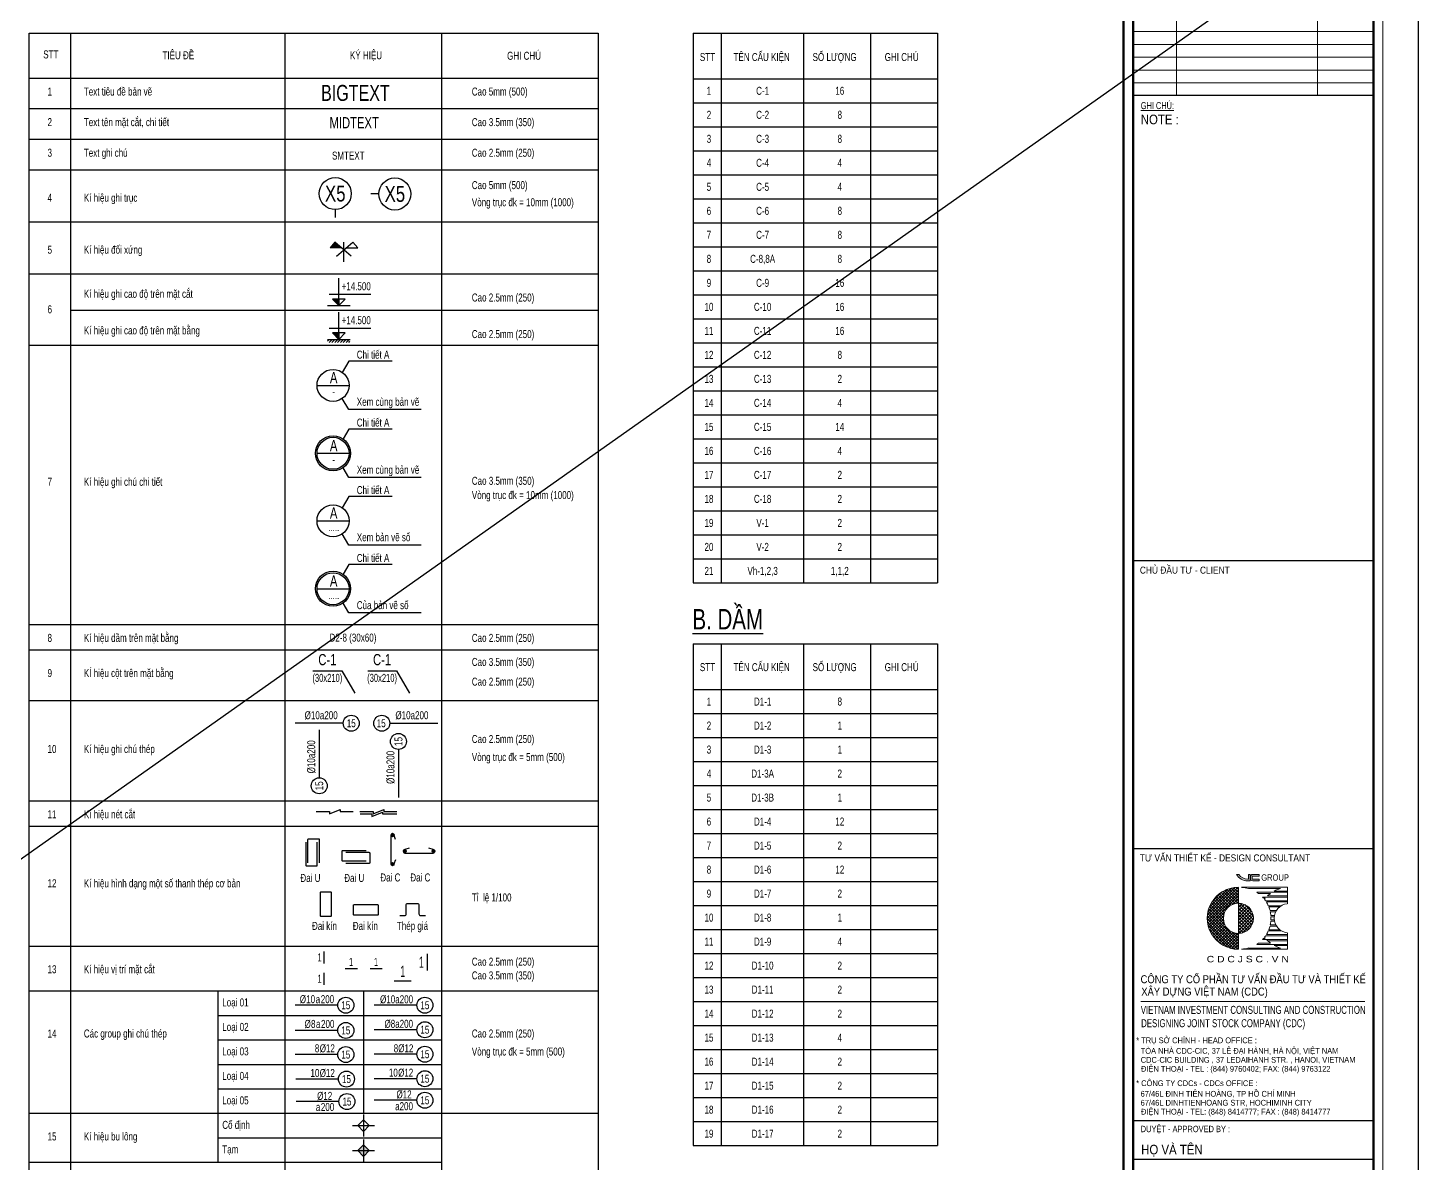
# Model space of a CAD drawing. Header units: inches. Extents: x -21470 to 62630, y -81050 to 4288.
# Drawn here: x 19204 to 62630, y -61969 to -26497 of the extents above; entities that cross this region are included whole.
import ezdxf
from ezdxf.enums import TextEntityAlignment as Align

# ---------------------------------------------------------------- set-up
doc = ezdxf.new("R2010")
doc.units = ezdxf.units.IN
doc.header["$MEASUREMENT"] = 0
doc.layers.get('DEFPOINTS').update_dxf_attribs({"color": 87})
for name, color, linetype in [('02.DIM', 8, 'Continuous'), ('03.BORDER', 3, 'Continuous'), ('03BORDER', 3, 'Continuous'), ('05.STEEL', 4, 'Continuous'), ('06.TEXT', 2, 'Continuous'), ('07.TEXTCOL', 3, 'Continuous'), ('08.TEXTBEAM', 2, 'Continuous'), ('10.HATCH', 9, 'Continuous'), ('11.NOTE', 8, 'Continuous'), ('14.STEELNUM', 2, 'Continuous'), ('2', 4, 'Continuous'), ('DIM', 1, 'Continuous'), ('KCS_CHI', 8, 'Continuous')]:
    doc.layers.add(name, color=color, linetype=linetype)
doc.layers.add('KCS_Plotter', color=11, linetype='Continuous', plot=False)
for name, color, linetype, lineweight in [('KHUNGTEN', 7, 'Continuous', 20), ('TEXT KHUNG', 7, 'Continuous', 20), ('TEXTCOL_SHAPE', 6, 'Continuous', 20)]:
    doc.layers.add(name, color=color, linetype=linetype, lineweight=lineweight)
doc.styles.add('ARIAL', font='arial.ttf', dxfattribs={"width": 0.6})
doc.styles.add('Arial_4', font='arial.ttf', dxfattribs={"width": 0.75, "height": 3})
doc.styles.add('BIGTEXT', font='arial.ttf', dxfattribs={"width": 0.8})
doc.styles.add('KCS_BIGTEXT', font='3t-unicode.shx', dxfattribs={"width": 0.75})
doc.styles.add('KT CDC', font='arial.ttf', dxfattribs={"width": 0.85, "height": 200})
doc.styles.add('SMTEXT', font='3t-unicode.shx', dxfattribs={"width": 0.75})

# ---------------------------------------------------------------- blocks, each defined once
blk = doc.blocks.new('_Axis name')
at = {"layer": '02.DIM'}
blk.add_line((0, 2.5), (0, 0), dxfattribs=at)
blk.add_circle((0, 7.5), 5, dxfattribs=at)
at = {"layer": '02.DIM', "style": 'BIGTEXT', "width": 0.75}
blk.add_attdef('.', text='', height=5, dxfattribs=at).set_placement((0, 7.5), align=Align.MIDDLE)
blk = doc.blocks.new('Mirror_Symbol')
at = {"layer": 'KCS_CHI'}
blk.add_hatch(color=7, dxfattribs=at).paths.add_polyline_path([(-40, 222), (-142, 309), (-216, 222)])
for p, q in [((-142, 309), (-216, 222)), ((-40, 222), (-216, 222)), ((116, 88), (-142, 309)), ((-116, 88), (142, 309)), ((40, 222), (216, 222)), ((142, 309), (216, 222))]:
    blk.add_line(p, q, dxfattribs=at)
at = {"layer": 'KCS_CHI', "color": 1}
blk.add_line((0, 0), (0, 309), dxfattribs=at)
blk = doc.blocks.new('GCC_01')
at = {"layer": '06.TEXT'}
blk.add_line((0, 0), (0, 375), dxfattribs=at)
at = {"layer": '06.TEXT', "style": 'KCS_BIGTEXT', "width": 0.6}
blk.add_attdef('1', text='', height=250, dxfattribs=at).set_placement((-83, 62), align=Align.RIGHT)
blk = doc.blocks.new('GCC_02')
at = {"layer": '06.TEXT'}
blk.add_line((-188, 0), (188, 0), dxfattribs=at)
at = {"layer": '06.TEXT', "style": 'KCS_BIGTEXT', "width": 0.6}
blk.add_attdef('1', text='', height=250, dxfattribs=at).set_placement((57, 83), align=Align.RIGHT)
blk = doc.blocks.new('OL')
at = {"layer": '03BORDER'}
blk.add_lwpolyline([(0, 0.86), (0.86, 0), (0, -0.86), (-0.86, 0)], close=True, dxfattribs=at)
at = {"layer": '2', "color": 1}
for p, q in [((-1.64, 0), (1.64, 0)), ((0, -1.64), (0, 1.64))]:
    blk.add_line(p, q, dxfattribs=at)
blk = doc.blocks.new('CDTA1')
at = {"layer": 'KHUNGTEN', "color": 6, "lineweight": 25}
blk.add_line((0, 90), (-75, 90), dxfattribs=at)
at = {"layer": 'KHUNGTEN', "color": 6, "style": 'KT CDC', "width": 0.85}
blk.add_text('CHỦ ĐẦU TƯ - CLIENT', height=2.2, dxfattribs=at).set_placement((-72.93, 86))
blk = doc.blocks.new('LOGOmoi')
at = {"layer": 'TEXT KHUNG'}
h = blk.add_hatch(color=1, dxfattribs=at)
h.paths.add_polyline_path([(1.46, 5.45), (1.26, 5.45), (1.26, 4.88), (1.21, 4.88, -0.237912), (0.06, 5.45), (-0.2, 5.45, 0.272847), (1.14, 4.66), (1.46, 4.66)])
h.paths.add_polyline_path([(2.59, 5.45), (1.8, 5.45, 0.414214), (1.54, 5.2), (1.54, 4.92, 0.414214), (1.8, 4.66), (2.59, 4.66), (2.59, 4.87), (1.8, 4.87, -0.414214), (1.74, 4.92), (1.74, 5.2, -0.414214), (1.8, 5.25), (2.59, 5.25)])
h = blk.add_hatch(dxfattribs=at)
h.set_pattern_fill('ANSI37', color=102, scale=2.293939, angle=360, style=0)
h.set_pattern_definition([(45, (-2844.4439, 636.61023), (-0.178426552, 0.178426553), []), (135, (-2844.4439, 636.61023), (-0.178426552, -0.178426553), [])])
edge = h.paths.add_edge_path()
edge.add_arc((0.02, 0), 1.87, 90, 270)
edge.add_line((0.02, -1.88), (0.02, -3.84))
edge.add_line((0.02, -3.84), (-0.17, -3.84))
edge.add_line((-0.17, -3.84), (-0.36, -3.83))
edge.add_line((-0.36, -3.83), (-0.55, -3.8))
edge.add_line((-0.55, -3.8), (-0.73, -3.77))
edge.add_line((-0.73, -3.77), (-0.92, -3.73))
edge.add_line((-0.92, -3.73), (-1.1, -3.68))
edge.add_line((-1.1, -3.68), (-1.28, -3.62))
edge.add_line((-1.28, -3.62), (-1.45, -3.55))
edge.add_line((-1.45, -3.55), (-1.63, -3.48))
edge.add_line((-1.63, -3.48), (-1.79, -3.39))
edge.add_line((-1.79, -3.39), (-1.96, -3.3))
edge.add_line((-1.96, -3.3), (-2.12, -3.2))
edge.add_line((-2.12, -3.2), (-2.27, -3.09))
edge.add_line((-2.27, -3.09), (-2.42, -2.97))
edge.add_line((-2.42, -2.97), (-2.56, -2.85))
edge.add_line((-2.56, -2.85), (-2.7, -2.72))
edge.add_line((-2.7, -2.72), (-2.83, -2.58))
edge.add_line((-2.83, -2.58), (-2.95, -2.44))
edge.add_line((-2.95, -2.44), (-3.07, -2.29))
edge.add_line((-3.07, -2.29), (-3.18, -2.14))
edge.add_line((-3.18, -2.14), (-3.28, -1.98))
edge.add_line((-3.28, -1.98), (-3.37, -1.81))
edge.add_line((-3.37, -1.81), (-3.46, -1.64))
edge.add_line((-3.46, -1.64), (-3.53, -1.47))
edge.add_line((-3.53, -1.47), (-3.6, -1.3))
edge.add_line((-3.6, -1.3), (-3.66, -1.12))
edge.add_line((-3.66, -1.12), (-3.71, -0.93))
edge.add_line((-3.71, -0.93), (-3.75, -0.75))
edge.add_line((-3.75, -0.75), (-3.79, -0.56))
edge.add_line((-3.79, -0.56), (-3.81, -0.38))
edge.add_line((-3.81, -0.38), (-3.82, -0.19))
edge.add_line((-3.82, -0.19), (-3.83, 0))
edge.add_line((-3.83, 0), (-3.82, 0.19))
edge.add_line((-3.82, 0.19), (-3.81, 0.38))
edge.add_line((-3.81, 0.38), (-3.79, 0.56))
edge.add_line((-3.79, 0.56), (-3.75, 0.75))
edge.add_line((-3.75, 0.75), (-3.71, 0.93))
edge.add_line((-3.71, 0.93), (-3.66, 1.12))
edge.add_line((-3.66, 1.12), (-3.6, 1.3))
edge.add_line((-3.6, 1.3), (-3.53, 1.47))
edge.add_line((-3.53, 1.47), (-3.46, 1.64))
edge.add_line((-3.46, 1.64), (-3.37, 1.81))
edge.add_line((-3.37, 1.81), (-3.28, 1.98))
edge.add_line((-3.28, 1.98), (-3.18, 2.14))
edge.add_line((-3.18, 2.14), (-3.07, 2.29))
edge.add_line((-3.07, 2.29), (-2.95, 2.44))
edge.add_line((-2.95, 2.44), (-2.83, 2.58))
edge.add_line((-2.83, 2.58), (-2.7, 2.72))
edge.add_line((-2.7, 2.72), (-2.56, 2.85))
edge.add_line((-2.56, 2.85), (-2.42, 2.97))
edge.add_line((-2.42, 2.97), (-2.27, 3.09))
edge.add_line((-2.27, 3.09), (-2.12, 3.2))
edge.add_line((-2.12, 3.2), (-1.96, 3.3))
edge.add_line((-1.96, 3.3), (-1.79, 3.39))
edge.add_line((-1.79, 3.39), (-1.63, 3.48))
edge.add_line((-1.63, 3.48), (-1.45, 3.55))
edge.add_line((-1.45, 3.55), (-1.28, 3.62))
edge.add_line((-1.28, 3.62), (-1.1, 3.68))
edge.add_line((-1.1, 3.68), (-0.92, 3.73))
edge.add_line((-0.92, 3.73), (-0.73, 3.77))
edge.add_line((-0.73, 3.77), (-0.55, 3.8))
edge.add_line((-0.55, 3.8), (-0.36, 3.83))
edge.add_line((-0.36, 3.83), (-0.17, 3.84))
edge.add_line((-0.17, 3.84), (0.02, 3.84))
edge.add_line((0.02, 3.84), (0.02, 1.87))
h = blk.add_hatch(dxfattribs=at)
h.set_pattern_fill('ANSI37', color=1, scale=2.293939, angle=360, style=0)
h.set_pattern_definition([(45, (-486.53502, -144.21504), (-0.20275745, 0.20275745), []), (135, (-486.53502, -144.21504), (-0.20275745, -0.20275745), [])])
h.paths.add_polyline_path([(0.02, 1.87), (0.02, -1.81), (0.02, -1.88, 0.414214), (1.89, 0, 0.414214)])
at = {"layer": 'TEXT KHUNG', "color": 102}
for p, q in [((0.02, 3.84), (0.02, -1.81)), ((0.42, 3.85), (6.1, 3.85)), ((1.28, 3.7), (5.24, 3.7)), ((6.1, 3.85), (6.1, 1.81)), ((2.3, 3.24), (6.1, 3.24)), ((2.51, 3.09), (4.01, 3.09)), ((3.03, 2.63), (6.1, 2.63)), ((3.16, 2.49), (3.36, 2.49)), ((3.4, 2.17), (6.1, 2.17)), ((3.49, 2.03), (6.1, 2.03)), ((3.64, 2.78), (6.1, 2.78)), ((4.47, 3.39), (6.1, 3.39)), ((3.74, 1.57), (5.37, 1.57)), ((3.8, 1.42), (5.15, 1.42)), ((3.95, 0.96), (4.75, 0.96)), ((3.98, 0.81), (4.66, 0.81)), ((4.05, 0.35), (4.51, 0.35)), ((4.06, 0.2), (4.49, 0.2)), ((3.74, -1.57), (5.37, -1.57)), ((3.8, -1.42), (5.15, -1.42)), ((3.95, -0.96), (4.75, -0.96)), ((3.98, -0.81), (4.66, -0.81)), ((4.05, -0.35), (4.51, -0.35)), ((4.06, -0.2), (4.49, -0.2)), ((0.02, -1.81), (0.02, -3.84)), ((2.3, -3.24), (6.1, -3.24)), ((2.51, -3.09), (4.01, -3.09)), ((3.03, -2.63), (6.1, -2.63)), ((3.16, -2.49), (3.36, -2.49)), ((3.4, -2.17), (6.1, -2.17)), ((3.49, -2.03), (6.1, -2.03)), ((3.64, -2.78), (6.1, -2.78)), ((4.47, -3.39), (6.1, -3.39)), ((6.1, -1.79), (6.1, -3.84)), ((0.01, -3.84), (0.02, -3.84)), ((0.42, -3.84), (6.1, -3.84)), ((1.28, -3.7), (5.24, -3.7))]:
    blk.add_line(p, q, dxfattribs=at)
at = {"layer": 'TEXT KHUNG', "color": 1}
for points in [[(1.46, 5.45), (1.26, 5.45), (1.26, 4.88), (1.21, 4.88, -0.237912), (0.06, 5.45), (-0.2, 5.45, 0.272847), (1.14, 4.66), (1.46, 4.66)], [(2.59, 5.45), (1.8, 5.45, 0.414214), (1.54, 5.2), (1.54, 4.92, 0.414214), (1.8, 4.66), (2.59, 4.66), (2.59, 4.87), (1.8, 4.87, -0.414214), (1.74, 4.92), (1.74, 5.2, -0.414214), (1.8, 5.25), (2.59, 5.25)]]:
    blk.add_lwpolyline(points, format="xyb", close=True, dxfattribs=at)
at = {"layer": 'TEXT KHUNG', "color": 102}
blk.add_circle((0.02, 0), 1.87, dxfattribs=at)
blk.add_arc((0, 0), 3.85, 89.7449, 270.2551, dxfattribs=at)
at = {"layer": 'TEXT KHUNG', "color": 112}
blk.add_ellipse((0.22, 0), major_axis=(-2.72, 2.72), ratio=1, start_param=-1.064136, end_param=-0.838054, dxfattribs=at)
at = {"layer": 'TEXT KHUNG', "color": 102}
for centre, major_axis, start_param, end_param in [((6.3, 0), (2.72, 2.72), 1.064136, 1.278853), ((0.22, 0), (-2.72, 2.72), -1.423028, -1.355019), ((0.22, 0), (2.72, 2.72), 6.199614, 6.251308), ((6.3, 0), (-2.72, 2.72), 0.083571, 0.124553), ((0.22, 0), (-2.72, 2.72), 4.527318, 4.587836), ((0.22, 0), (-2.72, 2.72), 4.346177, 4.481253), ((6.3, 0), (-2.72, 2.72), -0.147768, -0.022458), ((6.27, 0.01), (1.28, 1.28), 0.884906, 3.827483), ((0.22, 0), (-2.72, 2.72), 4.178765, 4.304301), ((0.22, 0), (2.72, 2.72), 5.589142, 5.7099), ((0.22, 0), (2.72, 2.72), 5.445131, 5.550443), ((0.22, 0), (2.72, 2.72), 4.943525, 5.078601), ((0.22, 0), (-2.72, 2.72), 3.549681, 3.675216), ((0.22, 0), (-2.72, 2.72), 3.714878, 3.835636), ((0.22, 0), (-2.72, 2.72), 2.925816, 2.993825), ((0.22, 0), (-2.72, 2.72), 3.17347, 3.225164), ((0.22, 0), (2.72, 2.72), 4.836942, 4.89746), ((6.3, 0), (-2.72, 2.72), 1.446243, 1.487225), ((6.3, 0), (-2.72, 2.72), 1.538919, 1.718564), ((6.3, 0), (2.72, 2.72), 3.433536, 3.648253), ((0.22, 0.01), (2.72, 2.72), 3.979647, 4.205729)]:
    blk.add_ellipse(centre, major_axis=major_axis, ratio=1, start_param=start_param, end_param=end_param, dxfattribs=at)
at = {"layer": 'TEXT KHUNG', "color": 1, "style": 'KT CDC', "width": 0.85}
blk.add_text('GROUP', height=0.792, dxfattribs=at).set_placement((2.85, 4.67))
at = {"layer": 'TEXT KHUNG', "color": 102, "style": 'KT CDC', "width": 1.15}
blk.add_text('C D C J S C . V N', height=0.8, dxfattribs=at).set_placement((-3.92, -5.47))
blk = doc.blocks.new('KHUNG TEN')
at = {"layer": 'DEFPOINTS', "color": 1, "ltscale": 0.2}
blk.add_lwpolyline([(0, 0), (0, 59400), (84100, 59400), (84100, 0), (0, 0)], close=True, dxfattribs=at)
at = {"layer": 'KHUNGTEN', "color": 8, "lineweight": 9}
for p, q in [((76550, 58000), (76550, 52433)), ((80950, 58000), (80950, 52433)), ((82700, 54433), (75200, 54433)), ((82700, 54033), (75200, 54033)), ((82700, 53633), (75200, 53633)), ((82700, 53233), (75200, 53233)), ((82700, 52833), (75200, 52833))]:
    blk.add_line(p, q, dxfattribs=at)
at = {"layer": 'KHUNGTEN', "color": 6, "lineweight": 25}
for p, q in [((82700, 52433), (75200, 52433)), ((82700, 28900), (75200, 28900)), ((82700, 20400), (75200, 20400)), ((82700, 19200), (75200, 19200))]:
    blk.add_line(p, q, dxfattribs=at)
at = {"layer": 'KHUNGTEN', "color": 6}
blk.add_line((75439, 24136), (82433, 24136), dxfattribs=at)
at = {"layer": 'KHUNGTEN', "color": 8}
blk.add_lwpolyline([(75096, 1100), (83000, 1100), (83000, 58300), (3000, 58300), (3000, 1100), (75096, 1100)], dxfattribs=at)
at = {"layer": 'KHUNGTEN', "color": 255, "lineweight": 60}
blk.add_lwpolyline([(74900, 1400), (74900, 58000), (3300, 58000), (3300, 1400), (74900, 1400)], close=True, dxfattribs=at)
blk.add_lwpolyline([(75200, 1400), (82700, 1400), (82700, 58000), (75200, 58000), (75200, 1400)], dxfattribs=at)
at = {"layer": 'KHUNGTEN'}
for name, p, xscale, yscale, zscale in [('CDTA1', (82700, 28900), 100, 100, 100), ('LOGOmoi', (78480, 26732), 251.3908497502836, 251.3908497502836, 251.3908497502836)]:
    blk.add_blockref(name, p, dxfattribs=dict(at, xscale=xscale, yscale=yscale, zscale=zscale))
at = {"layer": 'KHUNGTEN', "color": 7, "width": 0.85}
for s, style, p in [('NOTE :', 'Arial_4', (75436, 51540)), ('HỌ VÀ TÊN', 'KT CDC', (75448, 19356))]:
    blk.add_text(s, height=300, dxfattribs=dict(at, style=style)).set_placement(p)
at = {"layer": 'KHUNGTEN', "color": 6}
for s, height, style, width, p in [('CÔNG TY CỔ PHẦN TƯ VẤN ÐẦU TƯ VÀ THIẾT KẾ', 250, 'KT CDC', 0.84, (75430, 24703)), ('XÂY DỰNG VIỆT NAM (CDC)', 250, 'KT CDC', 0.84, (75452, 24317)), ('VIETNAM INVESTMENT CONSULTING AND CONSTRUCTION ', 250, 'KT CDC', 0.7, (75436, 23747)), ('DESIGNING JOINT STOCK COMPANY (CDC)', 250, 'KT CDC', 0.7, (75448, 23330)), ('* TRỤ SỞ CHÍNH - HEAD OFFICE :', 180, 'KT CDC', 0.85, (75294, 22830)), ('TÒA NHÀ CDC-CIC, 37 LÊ ĐẠI HÀNH, HÀ NỘI, VIỆT NAM', 180, 'KT CDC', 0.85, (75433, 22500)), ('ĐIỆN THOẠI - TEL : (844) 9760402; FAX: (844) 9763122', 180, 'KT CDC', 0.85, (75441, 21940)), ('CDC-CIC BUILDING , 37 LEDAIHANH STR. , HANOI, VIETNAM', 180, 'KT CDC', 0.85, (75433, 22220)), ('* CÔNG TY CDCs - CDCs OFFICE :', 180, 'KT CDC', 0.85, (75292, 21490)), ('67/46L ĐINH TIÊN HOÀNG, TP HỒ CHÍ MINH', 180, 'KT CDC', 0.85, (75430, 21160)), ('67/46L DINHTIENHOANG STR, HOCHIMINH CITY', 180, 'KT CDC', 0.85, (75430, 20880)), ('ĐIỆN THOẠI - TEL: (848) 8414777; FAX : (848) 8414777', 180, 'KT CDC', 0.85, (75442, 20600)), ('DUYỆT - APPROVED BY :', 200, 'ARIAL', 0.8, (75433, 20050))]:
    blk.add_text(s, height=height, dxfattribs=dict(at, style=style, width=width)).set_placement(p)
at = {"layer": 'KHUNGTEN', "color": 6, "insert": (75436, 52233), "char_height": 220, "width": 1881.96, "attachment_point": 1, "style": 'ARIAL'}
blk.add_mtext('{\\LGHI CHÚ:}', dxfattribs=at)
at = {"layer": 'TEXT KHUNG', "style": 'KT CDC', "width": 0.85}
blk.add_text('TƯ VẤN THIẾT KẾ - DESIGN CONSULTANT', height=220, dxfattribs=at).set_placement((78066, 28509), align=Align.CENTER)

msp = doc.modelspace()

# ---------------------------------------------------------------- hatches: boundary and pattern name
at = {"layer": '02.DIM'}
msp.add_hatch(color=256, dxfattribs=at).paths.add_polyline_path([(28717.4, -36031.6), (28917.4, -36231.6), (28917.4, -36031.6)])
h = msp.add_hatch(dxfattribs=at)
h.set_pattern_fill('ANSI31', color=256, scale=500)
h.set_pattern_definition([(45, (-67475.22, -92550.536), (-44.194174, 44.194174), [])])
h.paths.add_polyline_path([(28567.4, -36231.6), (29267.2, -36231.6), (29267.2, -36325.3), (28567.4, -36325.3)])
at = {"layer": '06.TEXT'}
h = msp.add_hatch(color=1, dxfattribs=at)
h.dxf.hatch_style = 1
edge = h.paths.add_edge_path()
edge.add_line((29343.1, -61574.7), (30032.8, -61574.7))
edge = h.paths.add_edge_path()
edge.add_line((29687.9, -61229.8), (29687.9, -61919.6))
h.paths.add_polyline_path([(29687.9, -61756.1), (29869.4, -61574.7), (29687.9, -61393.2), (29506.5, -61574.7)])
at = {"layer": '10.HATCH'}
msp.add_hatch(color=256, dxfattribs=at).paths.add_polyline_path([(28717.4, -34972.4), (28917.4, -35172.4), (28917.4, -34972.4)])

# ---------------------------------------------------------------- linework, layer by layer
at = {"layer": '02.DIM'}
msp.add_line((28567.4, -36231.6), (29267.2, -36231.6), dxfattribs=at)
for points in [[(28917.4, -34972.4), (28917.4, -35172.4), (29117.4, -34972.4), (28717.4, -34972.4), (28917.4, -35172.4), (28917.4, -34322.4)], [(28567.4, -35172.4), (29267.4, -35172.4)], [(28617.4, -34822.4), (29917.4, -34822.4)], [(28917.4, -36031.6), (28917.4, -36231.6), (29117.4, -36031.6), (28717.4, -36031.6), (28917.4, -36231.6), (28917.4, -35381.6)], [(28617.4, -35881.6), (29917.4, -35881.6)], [(28567.4, -36231.6), (29267.4, -36231.6)], [(30588.6, -36911.8), (29229.3, -36911.8), (29027.3, -37261.8)], [(31490, -38425.8), (29229.3, -38425.8), (29027.3, -38075.8)], [(30588.6, -39034.4), (29229.3, -39034.4), (29052.4, -39340.9)], [(31490, -40548.4), (29229.3, -40548.4), (29052.4, -40241.8)], [(30588.6, -41142.1), (29229.3, -41142.1), (29027.3, -41492.1)], [(31490, -42656.1), (29229.3, -42656.1), (29027.3, -42306.1)], [(30588.6, -43264.6), (29229.3, -43264.6), (29052.4, -43571.1)], [(31490, -44778.6), (29229.3, -44778.6), (29052.4, -44472.1)]]:
    msp.add_lwpolyline(points, dxfattribs=at)
at = {"layer": '03.BORDER'}
for p, q in [((19246, -26666.1), (37019, -26666.1)), ((19246, -64236.6), (19246, -26666.1)), ((20547.1, -64236.6), (20547.1, -26666.1)), ((27244.3, -64236.6), (27244.3, -26666.1)), ((32131.6, -64236.6), (32131.6, -26666.1)), ((37019, -26666.1), (37019, -64236.6)), ((39982.8, -26666.1), (47613.3, -26666.1)), ((39982.8, -26666.1), (39982.8, -43840)), ((40865.1, -26666.1), (40865.1, -43840)), ((43427.1, -26666.1), (43427.1, -43840)), ((45520.2, -26666.1), (45520.2, -43840)), ((47613.3, -26666.1), (47613.3, -43840)), ((19246, -28067.1), (37019, -28067.1)), ((39982.8, -28090), (47613.3, -28090)), ((39982.8, -43840), (47613.3, -43840)), ((39982.8, -45747.4), (39982.8, -61421.2)), ((39982.8, -45747.4), (47613.3, -45747.4)), ((40865.1, -45747.4), (40865.1, -47171.2)), ((43427.1, -45747.4), (43427.1, -47171.2)), ((43427.1, -45747.4), (43427.1, -47171.2)), ((45520.2, -45747.4), (45520.2, -47171.2)), ((47613.3, -45747.4), (47613.3, -61421.2)), ((39982.8, -47171.2), (47613.3, -47171.2)), ((40865.1, -47171.2), (40865.1, -53578.7)), ((40865.1, -47171.2), (40865.1, -61421.2)), ((43427.1, -47171.2), (43427.1, -61421.2)), ((45520.2, -47171.2), (45520.2, -61421.2)), ((45520.2, -47171.2), (45520.2, -61421.2)), ((25141.9, -56585.7), (25141.9, -61941.3)), ((29687.9, -56585.7), (29687.9, -60411.1)), ((39982.8, -61421.2), (47613.3, -61421.2))]:
    msp.add_line(p, q, dxfattribs=at)
at = {"layer": '05.STEEL', "ltscale": 1000, "elevation": 0}
msp.add_lwpolyline([(30692.4, -51856.8), (30651.3, -51726.2, 1), (30542.9, -51726.2), (30542.9, -52610.5, 1), (30651.3, -52610.5), (30697.7, -52479.3)], format="xyb", dxfattribs=at)
at = {"layer": '05.STEEL', "ltscale": 1000}
for points in [[(28232.4, -51942.2), (28232.4, -52675.6, -0.4142136), (28215.7, -52692.2), (27915.7, -52692.2, -0.4142136), (27899, -52675.6), (27899, -51942.2)], [(27954, -52581.1), (27954, -51857.8, -0.4142136), (27980.6, -51831.1), (28280.6, -51831.1, -0.4142136), (28307.3, -51857.8), (28307.3, -52581.1)], [(29775.3, -52533.5), (29042, -52533.5, -0.4142136), (29025.3, -52516.9), (29025.3, -52216.9, -0.4142136), (29042, -52200.2), (29775.3, -52200.2)], [(29136.4, -52255.2), (29859.8, -52255.2, -0.4142136), (29886.4, -52281.8), (29886.4, -52581.8, -0.4142136), (29859.8, -52608.5), (29136.4, -52608.5)], [(31110.4, -52130.6), (30979.8, -52171.7, 1), (30979.8, -52280.1), (31864.1, -52280.1, 1), (31864.1, -52171.7), (31732.9, -52125.3)]]:
    msp.add_lwpolyline(points, format="xyb", dxfattribs=at)
at = {"layer": '05.STEEL', "ltscale": 1000, "const_width": 45}
for points in [[(30620.7, -51725.5, -1), (30575.7, -51725.5, -1)], [(30620.7, -52622.7, 1), (30575.7, -52622.7, 1)]]:
    msp.add_lwpolyline(points, format="xyb", close=True, dxfattribs=at)
at = {"layer": '05.STEEL', "ltscale": 1000, "const_width": 45, "elevation": 0}
for points in [[(30979.1, -52202.3, -1), (30979.1, -52247.3, -1)], [(31876.3, -52202.3, 1), (31876.3, -52247.3, 1)]]:
    msp.add_lwpolyline(points, format="xyb", close=True, dxfattribs=at)
at = {"layer": '05.STEEL', "ltscale": 1000}
for points in [[(28345.8, -53877.7), (28345.8, -53511.1, -0.4142136), (28362.5, -53494.4), (28662.5, -53494.4, -0.4142136), (28679.1, -53511.1), (28679.1, -53877.7), (28679.1, -54244.4, -0.4142136), (28662.5, -54261.1), (28362.5, -54261.1, -0.4142136), (28345.8, -54244.4)], [(29761.1, -54225), (29394.5, -54225, -0.4142136), (29377.8, -54208.3), (29377.8, -53908.3, -0.4142136), (29394.5, -53891.7), (29761.1, -53891.7), (30127.8, -53891.7, -0.4142136), (30144.5, -53908.3), (30144.5, -54208.3, -0.4142136), (30127.8, -54225)]]:
    msp.add_lwpolyline(points, format="xyb", close=True, dxfattribs=at)
at = {"layer": '05.STEEL'}
msp.add_lwpolyline([(30821.6, -54231.8), (30971.6, -54231.8, 0.4142136), (31021.6, -54181.8), (31021.6, -53901.8, -0.4142136), (31071.6, -53851.8), (31371.6, -53851.8, -0.4142136), (31421.6, -53901.8), (31421.6, -54181.8, 0.4142136), (31471.6, -54231.8), (31621.6, -54231.8)], format="xyb", dxfattribs=at)
for centre in [(30598.9, -51725.5), (30979.1, -52224.1, 0), (31876.3, -52224.1, 0), (30598.9, -52622.7)]:
    msp.add_circle(centre, 45, dxfattribs=at)
at = {"layer": '06.TEXT'}
for p, q in [((28236.8, -37668.8), (29236.8, -37668.8)), ((28236.8, -39791.4), (29236.8, -39791.4)), ((28236.8, -41899.1), (29236.8, -41899.1)), ((28236.8, -44021.6), (29236.8, -44021.6))]:
    msp.add_line(p, q, dxfattribs=at)
for centre, radius in [((28736.8, -37668.8), 500), ((28736.8, -39791.4), 550), ((28736.8, -39791.4), 500), ((28736.8, -41899.1), 500), ((28736.8, -44021.6), 550), ((28736.8, -44021.6), 500)]:
    msp.add_circle(centre, radius, dxfattribs=at)
at = {"layer": '07.TEXTCOL'}
for points in [[(28109.8, -46587), (29009.8, -46587), (29414, -47287)], [(29819.8, -46587), (30719.8, -46587), (31124, -47287)]]:
    msp.add_lwpolyline(points, dxfattribs=at)
at = {"layer": '10.HATCH'}
for p, q in [((39982.8, -28840), (47613.3, -28840)), ((39982.8, -29590), (47613.3, -29590)), ((39982.8, -30340), (47613.3, -30340)), ((39982.8, -31090), (47613.3, -31090)), ((39982.8, -31840), (47613.3, -31840)), ((39982.8, -32590), (47613.3, -32590)), ((39982.8, -33340), (47613.3, -33340)), ((39982.8, -34090), (47613.3, -34090)), ((39982.8, -34840), (47613.3, -34840)), ((39982.8, -35590), (47613.3, -35590)), ((39982.8, -36340), (47613.3, -36340)), ((39982.8, -37090), (47613.3, -37090)), ((39982.8, -37840), (47613.3, -37840)), ((39982.8, -38590), (47613.3, -38590)), ((39982.8, -39340), (47613.3, -39340)), ((39982.8, -40090), (47613.3, -40090)), ((39982.8, -40840), (47613.3, -40840)), ((39982.8, -41590), (47613.3, -41590)), ((39982.8, -42340), (47613.3, -42340)), ((39982.8, -43090), (47613.3, -43090)), ((39982.8, -47921.2), (47613.3, -47921.2)), ((39982.8, -48671.2), (47613.3, -48671.2)), ((39982.8, -49421.2), (47613.3, -49421.2)), ((39982.8, -50171.2), (47613.3, -50171.2)), ((39982.8, -50921.2), (47613.3, -50921.2)), ((39982.8, -51671.2), (47613.3, -51671.2)), ((39982.8, -52421.2), (47613.3, -52421.2)), ((39982.8, -53171.2), (47613.3, -53171.2)), ((39982.8, -53921.2), (47613.3, -53921.2)), ((39982.8, -54671.2), (47613.3, -54671.2)), ((39982.8, -55421.2), (47613.3, -55421.2)), ((39982.8, -56171.2), (47613.3, -56171.2)), ((39982.8, -56921.2), (47613.3, -56921.2)), ((39982.8, -57671.2), (47613.3, -57671.2)), ((39982.8, -58421.2), (47613.3, -58421.2)), ((39982.8, -59171.2), (47613.3, -59171.2)), ((39982.8, -59921.2), (47613.3, -59921.2)), ((39982.8, -60671.2), (47613.3, -60671.2))]:
    msp.add_line(p, q, dxfattribs=at)
at = {"layer": '11.NOTE', "ltscale": 1000}
for p, q in [((19246, -29023.1), (37019, -29023.1)), ((19246, -29979), (37019, -29979)), ((19246, -30934.9), (37019, -30934.9)), ((19246, -32558.1), (37019, -32558.1)), ((19246, -34181.4), (37019, -34181.4)), ((20547.1, -35324), (37019, -35324)), ((19246, -36414.3), (37019, -36414.3)), ((19246, -45136), (37019, -45136)), ((19246, -45929.4), (37019, -45929.4)), ((19246, -47516.1), (37019, -47516.1)), ((19246, -50646.9), (37019, -50646.9)), ((19246, -51440.3), (37019, -51440.3)), ((19246, -55188), (37019, -55188)), ((19246, -56585.7), (37019, -56585.7)), ((25141.9, -57350.8), (32131.6, -57350.8)), ((25141.9, -58115.9), (32131.6, -58115.9)), ((25141.9, -58881), (32131.6, -58881)), ((25141.9, -59646.1), (32131.6, -59646.1)), ((19246, -60411.1), (37019, -60411.1)), ((25141.9, -61176.2), (32131.6, -61176.2)), ((19246, -61941.3), (32131.6, -61941.3))]:
    msp.add_line(p, q, dxfattribs=at)
at = {"layer": '11.NOTE'}
for p, q in [((29056, -48224), (27556, -48224)), ((28306, -48429.4), (28306, -49929.4)), ((30510.1, -48224), (32010.1, -48224)), ((30780.8, -49044), (30780.8, -50544)), ((28887.3, -57033.4), (27556, -57033.4)), ((31356.1, -57033.4), (30024.8, -57033.4)), ((28887.3, -57820), (27556, -57820)), ((31356.1, -57798.5), (30024.8, -57798.5)), ((28887.3, -58575), (27556, -58575)), ((31356.1, -58563.6), (30024.8, -58563.6)), ((28906.7, -59340.3), (27575.4, -59340.3)), ((31356.1, -59328.7), (30024.8, -59328.7)), ((28922.2, -60042.6), (27590.8, -60042.6)), ((31356.1, -60003.3), (30024.8, -60003.3))]:
    msp.add_line(p, q, dxfattribs=at)
at = {"layer": '11.NOTE', "ltscale": 3}
for points in [[(28212.5, -50976.6), (28626.1, -50976.6), (28626.1, -51056.3), (28958.6, -50923.5), (28958.6, -50976.6), (29367.3, -50976.6)], [(29576.8, -50976.6), (29990.4, -50976.6), (29990.4, -51056.3), (30322.9, -50923.5), (30322.9, -50976.6), (30731.6, -50976.6)], [(29585.4, -51058.5), (29953.4, -51058.5), (29953.4, -51138.2), (30285.8, -51005.4), (30285.8, -51058.5), (30729.5, -51058.5)]]:
    msp.add_lwpolyline(points, dxfattribs=at)
at = {"layer": '14.STEELNUM'}
for centre in [(29306, -48224), (30260.1, -48224), (30780.8, -48794), (28306, -50179.4), (29137.3, -57033.4), (31606.1, -57033.4), (29137.3, -57820), (31606.1, -57798.5), (29137.3, -58575), (31606.1, -58563.6), (29156.7, -59340.3), (31606.1, -59328.7), (29172.2, -60042.6), (31606.1, -60003.3)]:
    msp.add_circle(centre, 250, dxfattribs=at)
at = {"layer": 'KCS_Plotter'}
msp.add_line((62630.2, -21650.3), (-21469.8, -81050.3), dxfattribs=at)

# ---------------------------------------------------------------- block references
for name, p, xscale, yscale, zscale, values in [('_Axis name', (28807.3, -32427.8), 100, 100, 100, {'.': 'X5'}), ('GCC_01', (31692.8, -55949.5), 1.399999999999999, 1.399999999999999, 1.399999999999999, {'1': '1'}), ('GCC_02', (30913.1, -56268.1), 1.399999999999999, 1.399999999999999, 1.399999999999999, {'1': '1'})]:
    msp.add_blockref(name, p, dxfattribs=dict(xscale=xscale, yscale=yscale, zscale=zscale)).add_auto_attribs(values)
ref = msp.add_blockref('_Axis name', (29918.9, -31689.5), dxfattribs=dict(xscale=100, yscale=100, zscale=100, rotation=270))
ref.add_attrib('.', 'X5', dxfattribs={"layer": '02.DIM', "height": 500, "style": 'BIGTEXT', "width": 0.75}).set_placement((30668.9, -31689.5), align=Align.MIDDLE)
at = {"xscale": 2, "yscale": 2, "zscale": 2}
msp.add_blockref('Mirror_Symbol', (29076.3, -33812), dxfattribs=at)
for name, p in [('GCC_01', (28462.1, -55728.9)), ('GCC_02', (29309, -55886.9)), ('GCC_02', (30087.4, -55886.9)), ('GCC_01', (28462.1, -56393.5))]:
    msp.add_blockref(name, p).add_auto_attribs({'1': '1'})
at = {"layer": '06.TEXT'}
msp.add_blockref('KHUNG TEN', (-21469.8, -81050.3), dxfattribs=at)
at = {"layer": 'DIM', "linetype": 'ByBlock', "xscale": -210, "yscale": 210, "zscale": 210, "rotation": 180}
for p in [(29687.9, -60795.1), (29687.9, -61574.7)]:
    msp.add_blockref('OL', p, dxfattribs=at)

# ---------------------------------------------------------------- texts
at = {"layer": '02.DIM', "style": 'SMTEXT', "width": 0.75}
for p in [(29917.4, -34697.4), (29917.4, -35756.6)]:
    msp.add_text('+14.500', height=250, dxfattribs=at).set_placement(p, align=Align.RIGHT)
at = {"layer": '06.TEXT', "style": 'SMTEXT', "width": 0.75}
msp.add_text('STT', height=250, dxfattribs=at).set_placement((19687, -27328.9), align=Align.MIDDLE_LEFT)
for s, height, p in [('TIÊU ĐỀ', 250, (23411.5, -27480.9)), ('KÝ HIỆU', 250, (29266.3, -27480.9)), ('GHI CHÚ', 250, (34174.5, -27495.6)), ('1', 250, (19820.9, -28613.6)), ('Text tiêu đề bản vẽ', 250, (20955.1, -28613.6)), ('BIGTEXT', 500, (28363.7, -28781.9)), ('Cao 5mm (500)', 250, (33072.2, -28613.6)), ('2', 250, (19820.9, -29569.6)), ('Text tên mặt cắt, chi tiết', 250, (20955.1, -29569.6)), ('MIDTEXT', 350, (28627.4, -29637.5)), ('Cao 3.5mm (350)', 250, (33072.2, -29569.6)), ('3', 250, (19820.9, -30525.5)), ('Text ghi chú', 250, (20955.1, -30525.5)), ('SMTEXT', 250, (28706.2, -30614.8)), ('Cao 2.5mm (250)', 250, (33072.2, -30525.5)), ('4', 250, (19820.9, -31931.3)), ('Kí hiệu ghi trục', 250, (20955.1, -31931.3)), ('Cao 5mm (500)', 250, (33072.2, -31536.6)), ('Vòng trục đk = 10mm (1000)', 250, (33072.2, -32072.1)), ('5', 250, (19820.9, -33554.5)), ('Kí hiệu đối xứng', 250, (20955.1, -33554.5)), ('Kí hiệu ghi cao độ trên mặt cắt', 250, (20955.1, -34932.5)), ('6', 250, (19820.9, -35417)), ('Cao 2.5mm (250)', 250, (33072.2, -35048.3)), ('Kí hiệu ghi cao độ trên mặt bằng', 250, (20955.1, -36075.1)), ('Cao 2.5mm (250)', 250, (33072.2, -36191)), ('Chi tiết A', 250, (29479.3, -36833.8)), ('Xem cùng bản vẽ', 250, (29479.3, -38307)), ('Chi tiết A', 250, (29479.3, -38956.3)), ('Xem cùng bản vẽ', 250, (29479.3, -40429.6)), ('7', 250, (19820.9, -40806.5)), ('Kí hiệu ghi chú chi tiết', 250, (20955.1, -40806.5)), ('Chi tiết A', 250, (29479.3, -41064.1)), ('Cao 3.5mm (350)', 250, (33072.2, -40775.1)), ('Vòng trục đk = 10mm (1000)', 250, (33072.2, -41219.9)), ('Xem bản vẽ số', 250, (29479.3, -42537.3)), ('Chi tiết A', 250, (29479.3, -43186.6)), ('Của bản vẽ số', 250, (29479.3, -44659.8)), ('%%UB. DẦM', 637.8, (39963.2, -45292.7)), ('8', 250, (19820.9, -45682.5)), ('Kí hiệu dầm trên mặt bằng', 250, (20955.1, -45682.5)), ('Cao 2.5mm (250)', 250, (33072.2, -45682.5)), ('Cao 3.5mm (350)', 250, (33072.2, -46433.5)), ('9', 250, (19820.9, -46781.6)), ('KÍ hiệu cột trên mặt bằng', 250, (20955.1, -46781.6)), ('Cao 2.5mm (250)', 250, (33072.2, -47050.3)), ('Cao 2.5mm (250)', 250, (33072.2, -48841.6)), ('10', 250, (19820.9, -49154.4)), ('Kí hiệu ghi chú thép', 250, (20955.1, -49154.4)), ('Vòng trục đk = 5mm (500)', 250, (33072.2, -49404.9)), ('11', 250, (19820.9, -51193.5)), ('Kí hiệu nét cắt', 250, (20955.1, -51193.5)), ('Đai U', 250, (27717.6, -53182.4)), ('Đai U', 250, (29086.7, -53182.4)), ('Đai C', 250, (30214.3, -53167.2)), ('Đai C', 250, (31150.5, -53167.2)), ('12', 250, (19820.9, -53350.8)), ('Kí hiệu hình dạng một số thanh thép cơ bản', 250, (20955.1, -53350.8)), ('Tỉ  lệ 1/100', 250, (33072.2, -53791.7)), ('Đai kín', 250, (28080.6, -54680)), ('Đai kín', 250, (29355.6, -54680)), ('Thép giá', 250, (30731.4, -54680)), ('Cao 2.5mm (250)', 250, (33072.2, -55797.5)), ('13', 250, (19820.9, -56035.2)), ('Kí hiệu vị trí mặt cắt', 250, (20955.1, -56035.2)), ('Cao 3.5mm (350)', 250, (33072.2, -56227)), ('Loại 01', 250, (25277.9, -57071.4)), ('Loại 02', 250, (25277.9, -57836.5)), ('14', 250, (19820.9, -58042.4)), ('Các group ghi chú thép', 250, (20955.1, -58042.4)), ('Cao 2.5mm (250)', 250, (33072.2, -58042.4)), ('Loại 03', 250, (25277.9, -58601.6)), ('Vòng trục đk = 5mm (500)', 250, (33072.2, -58605.7)), ('Loại 04', 250, (25277.9, -59366.7)), ('Loại 05', 250, (25277.9, -60131.8)), ('Cố định', 250, (25277.9, -60896.9)), ('15', 250, (19820.9, -61258.4)), ('Kí hiệu bu lông', 250, (20955.1, -61258.4)), ('Tạm', 250, (25277.9, -61662))]:
    msp.add_text(s, height=height, dxfattribs=at).set_placement(p)
for s, height, p in [('STT', 250, (40431.8, -27410.2)), ('TÊN CẤU KIỆN', 250, (42125.5, -27410.2)), ('SỐ LƯỢNG', 250, (44404.2, -27410.2)), ('GHI CHÚ', 250, (46497.3, -27410.2)), ('1', 250, (40478.5, -28465)), ('C-1', 250, (42154.8, -28465)), ('16', 250, (44565.7, -28465)), ('2', 250, (40478.5, -29215)), ('C-2', 250, (42154.8, -29215)), ('8', 250, (44565.7, -29215)), ('3', 250, (40478.5, -29965)), ('C-3', 250, (42154.8, -29965)), ('8', 250, (44565.7, -29965)), ('4', 250, (40478.5, -30715)), ('C-4', 250, (42154.8, -30715)), ('4', 250, (44565.7, -30715)), ('5', 250, (40478.5, -31465)), ('C-5', 250, (42154.8, -31465)), ('4', 250, (44565.7, -31465)), ('6', 250, (40478.5, -32215)), ('C-6', 250, (42154.8, -32215)), ('8', 250, (44565.7, -32215)), ('7', 250, (40478.5, -32965)), ('C-7', 250, (42154.8, -32965)), ('8', 250, (44565.7, -32965)), ('8', 250, (40478.5, -33715)), ('C-8,8A', 250, (42154.8, -33715)), ('8', 250, (44565.7, -33715)), ('9', 250, (40478.5, -34465)), ('C-9', 250, (42154.8, -34465)), ('16', 250, (44565.7, -34465)), ('10', 250, (40478.5, -35215)), ('C-10', 250, (42154.8, -35215)), ('16', 250, (44565.7, -35215)), ('11', 250, (40478.5, -35965)), ('C-11', 250, (42154.8, -35965)), ('16', 250, (44565.7, -35965)), ('12', 250, (40478.5, -36715)), ('C-12', 250, (42154.8, -36715)), ('8', 250, (44565.7, -36715)), ('A', 350, (28757.5, -37426.6)), ('13', 250, (40478.5, -37465)), ('C-13', 250, (42154.8, -37465)), ('2', 250, (44565.7, -37465)), ('-', 250, (28757.5, -37867.4)), ('14', 250, (40478.5, -38215)), ('C-14', 250, (42154.8, -38215)), ('4', 250, (44565.7, -38215)), ('15', 250, (40478.5, -38965)), ('C-15', 250, (42154.8, -38965)), ('14', 250, (44565.7, -38965)), ('A', 350, (28757.5, -39549.1)), ('16', 250, (40478.5, -39715)), ('C-16', 250, (42154.8, -39715)), ('4', 250, (44565.7, -39715)), ('-', 250, (28757.5, -39989.9)), ('17', 250, (40478.5, -40465)), ('C-17', 250, (42154.8, -40465)), ('2', 250, (44565.7, -40465)), ('18', 250, (40478.5, -41215)), ('C-18', 250, (42154.8, -41215)), ('2', 250, (44565.7, -41215)), ('A', 350, (28757.5, -41656.8)), ('19', 250, (40478.5, -41965)), ('V-1', 250, (42154.8, -41965)), ('2', 250, (44565.7, -41965)), ('.....', 250, (28757.5, -42097.6)), ('20', 250, (40478.5, -42715)), ('V-2', 250, (42154.8, -42715)), ('2', 250, (44565.7, -42715)), ('21', 250, (40478.5, -43465)), ('Vh-1,2,3', 250, (42154.8, -43465)), ('1,1,2', 250, (44565.7, -43465)), ('A', 350, (28757.5, -43779.4)), ('.....', 250, (28757.5, -44220.1)), ('STT', 250, (40431.8, -46471.1)), ('TÊN CẤU KIỆN', 250, (42125.5, -46471.1)), ('SỐ LƯỢNG', 250, (44404.2, -46471.1)), ('GHI CHÚ', 250, (46497.3, -46471.1)), ('1', 250, (40478.5, -47546.2)), ('D1-1', 250, (42154.8, -47546.2)), ('8', 250, (44565.7, -47546.2)), ('%%C10a200', 250, (28366.9, -47974)), ('%%C10a200', 250, (31201.1, -47974)), ('2', 250, (40478.5, -48296.2)), ('D1-2', 250, (42154.8, -48296.2)), ('1', 250, (44565.7, -48296.2)), ('3', 250, (40478.5, -49046.2)), ('D1-3', 250, (42154.8, -49046.2)), ('1', 250, (44565.7, -49046.2)), ('4', 250, (40478.5, -49796.2)), ('D1-3A', 250, (42154.8, -49796.2)), ('2', 250, (44565.7, -49796.2)), ('5', 250, (40478.5, -50546.2)), ('D1-3B', 250, (42154.8, -50546.2)), ('1', 250, (44565.7, -50546.2)), ('6', 250, (40478.5, -51296.2)), ('D1-4', 250, (42154.8, -51296.2)), ('12', 250, (44565.7, -51296.2)), ('7', 250, (40478.5, -52046.2)), ('D1-5', 250, (42154.8, -52046.2)), ('2', 250, (44565.7, -52046.2)), ('8', 250, (40478.5, -52796.2)), ('D1-6', 250, (42154.8, -52796.2)), ('12', 250, (44565.7, -52796.2)), ('9', 250, (40478.5, -53546.2)), ('D1-7', 250, (42154.8, -53546.2)), ('2', 250, (44565.7, -53546.2)), ('10', 250, (40478.5, -54296.2)), ('D1-8', 250, (42154.8, -54296.2)), ('1', 250, (44565.7, -54296.2)), ('11', 250, (40478.5, -55046.2)), ('D1-9', 250, (42154.8, -55046.2)), ('4', 250, (44565.7, -55046.2)), ('12', 250, (40478.5, -55796.2)), ('D1-10', 250, (42154.8, -55796.2)), ('2', 250, (44565.7, -55796.2)), ('13', 250, (40478.5, -56546.2)), ('D1-11', 250, (42154.8, -56546.2)), ('2', 250, (44565.7, -56546.2)), ('%%C', 250, (27796.6, -56845.1)), ('10', 250, (28038.8, -56845.1)), ('a', 250, (28265.6, -56845.1)), ('200', 250, (28563.5, -56845.1)), ('%%C10a200', 250, (30721.9, -56848.9)), ('14', 250, (40478.5, -57296.2)), ('D1-12', 250, (42154.8, -57296.2)), ('2', 250, (44565.7, -57296.2)), ('%%C', 250, (27947.1, -57618)), ('8', 250, (28118.8, -57618)), ('a', 250, (28273.5, -57618)), ('200', 250, (28571.4, -57618)), ('%%C8a200', 250, (30790.3, -57614)), ('15', 250, (40478.5, -58046.2)), ('D1-13', 250, (42154.8, -58046.2)), ('4', 250, (44565.7, -58046.2)), ('8', 250, (28239.4, -58379)), ('%%C', 250, (28420.2, -58379)), ('12', 250, (28654.5, -58379)), ('8%%C12', 250, (30940, -58379.1)), ('10', 250, (28172.1, -59152.1)), ('%%C', 250, (28418.6, -59152.1)), ('12', 250, (28652.9, -59152.1)), ('10', 250, (30621.6, -59140.4)), ('%%C', 250, (30868, -59140.4)), ('12', 250, (31102.4, -59140.4)), ('16', 250, (40478.5, -58796.2)), ('D1-14', 250, (42154.8, -58796.2)), ('2', 250, (44565.7, -58796.2)), ('17', 250, (40478.5, -59546.2)), ('D1-15', 250, (42154.8, -59546.2)), ('2', 250, (44565.7, -59546.2)), ('%%C', 250, (28338.7, -59865.9)), ('12', 250, (28573.1, -59865.9)), ('%%C12', 250, (30956, -59818.9)), ('a', 250, (28268.9, -60212.1)), ('200', 250, (28566.8, -60212.1)), ('a200', 250, (30956, -60188.8)), ('18', 250, (40478.5, -60296.2)), ('D1-16', 250, (42154.8, -60296.2)), ('2', 250, (44565.7, -60296.2)), ('19', 250, (40478.5, -61046.2)), ('D1-17', 250, (42154.8, -61046.2)), ('2', 250, (44565.7, -61046.2))]:
    msp.add_text(s, height=height, dxfattribs=at).set_placement(p, align=Align.MIDDLE_CENTER)
for p in [(28056, -49273.8), (30530.8, -49603.5)]:
    msp.add_text('%%C10a200', height=250, rotation=90, dxfattribs=at).set_placement(p, align=Align.MIDDLE_CENTER)
at = {"layer": '07.TEXTCOL', "style": 'SMTEXT'}
for s, height, width, p in [('C-1', 350, 0.75, (28559.8, -46237)), ('C-1', 350, 0.75, (30269.8, -46237)), ('(30x210)', 250, 0.65, (28559.8, -46837))]:
    msp.add_text(s, height=height, dxfattribs=dict(at, width=width)).set_placement(p, align=Align.MIDDLE)
at = {"layer": '08.TEXTBEAM', "style": 'SMTEXT', "width": 0.75}
msp.add_text('D2-8 (30x60)', height=250, dxfattribs=at).set_placement((28628.8, -45423.8), align=Align.TOP_LEFT)
at = {"layer": '14.STEELNUM', "style": 'SMTEXT', "width": 0.75}
for p in [(29306, -48224), (30242.1, -48224), (29137.3, -57033.4), (31606.1, -57033.4), (29137.3, -57820), (31606.1, -57798.5), (29137.3, -58575), (31606.1, -58563.6), (29156.7, -59340.3), (31606.1, -59328.7), (29172.2, -60042.6), (31606.1, -60003.3)]:
    msp.add_text('15', height=250, dxfattribs=at).set_placement(p, align=Align.MIDDLE_CENTER)
for p in [(30780.8, -48794), (28306, -50179.4)]:
    msp.add_text('15', height=250, rotation=90, dxfattribs=at).set_placement(p, align=Align.MIDDLE_CENTER)
at = {"layer": 'TEXTCOL_SHAPE', "style": 'SMTEXT', "width": 0.65}
msp.add_text('(30x210)', height=250, dxfattribs=at).set_placement((30269.8, -46837), align=Align.MIDDLE)

doc.saveas('drawing.dxf')
